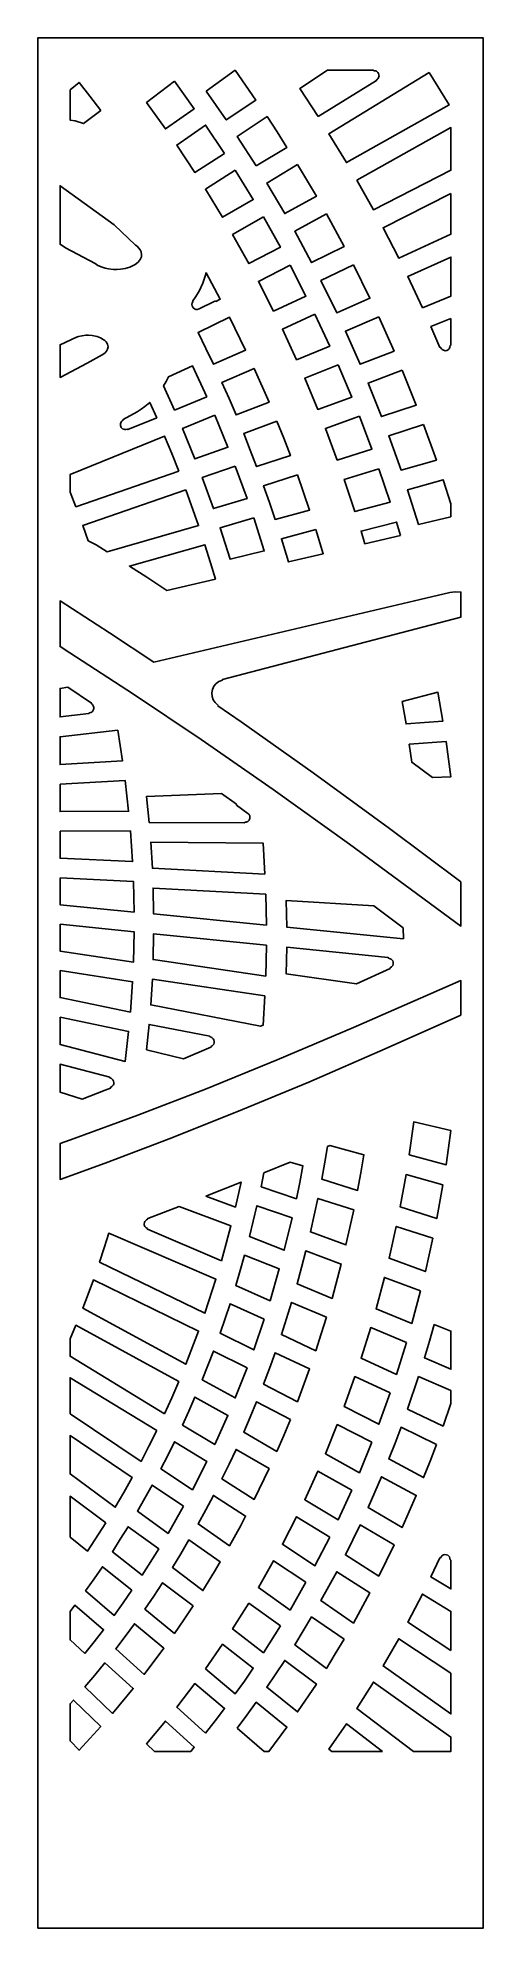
# Model space of a CAD drawing. Extents: x 0 to 400, y 0 to 1700.
import ezdxf

# ---------------------------------------------------------------- set-up
doc = ezdxf.new("R2010")
doc.units = 0
doc.layers.add('CUT', color=1, linetype='CONTINUOUS')
doc.layers.add('OUTLINE', color=7, linetype='CONTINUOUS')

msp = doc.modelspace()

# ---------------------------------------------------------------- linework, layer by layer
at = {"layer": 'CUT'}
for points in [[(151.34, 1651.95), (177.19, 1670.79), (195.9, 1644.03), (169.22, 1626.23)], [(251.82, 1629.16), (235.31, 1654.35), (260.16, 1671), (301.47, 1671), (301.63, 1670.59), (301.82, 1670.45), (303.36, 1670.21), (304.17, 1669.86), (304.9, 1669.37), (305.51, 1668.75), (305.98, 1668.02), (306.4, 1666.77), (306.47, 1665.91), (306.36, 1665.03), (306.08, 1664.2), (305.65, 1663.44), (305.07, 1662.79), (304.23, 1662.1), (304.14, 1661.88), (304.22, 1661.46)], [(351.39, 1668.88), (369.43, 1639.64), (277.25, 1587.83), (261.53, 1613.77)], [(56.52, 1634.73), (41.02, 1622.83), (33.42, 1625.39), (29, 1625.95), (29, 1653.14), (36.98, 1659.88), (46.82, 1647.39)], [(122.73, 1660.91), (140.56, 1636.21), (114.63, 1618.08), (97.62, 1641.78)], [(167.72, 1596), (140.93, 1578.95), (124.7, 1603.46), (150.71, 1621.57)], [(196.2, 1584.72), (179.18, 1611.32), (205.93, 1629.09), (214.92, 1615.32), (223.75, 1601.41)], [(286.48, 1572), (371, 1619.26), (371, 1580.86), (301.38, 1545.37)], [(233.28, 1585.98), (250.16, 1557.45), (221.78, 1541.92), (205.66, 1569.33)], [(92.74, 1507.58), (93.2, 1504.93), (92.99, 1503.16), (91.94, 1500.58), (90.01, 1498.18), (87.3, 1496.06), (85.11, 1494.83), (82.65, 1493.79), (78.55, 1492.6), (74.11, 1491.9), (71.05, 1491.72), (67.96, 1491.77), (63.4, 1492.27), (60.48, 1492.89), (57.72, 1493.71), (53.97, 1495.31), (51.34, 1496.93), (24.78, 1511.23), (20, 1514.38), (20, 1566.91), (68.54, 1531.92), (87.77, 1513.63), (89.19, 1512.53), (90.75, 1510.97), (91.94, 1509.31)], [(177.39, 1580.86), (193.54, 1554.47), (165.92, 1538.56), (150.52, 1563.85)], [(371, 1560.01), (371, 1523.37), (324.14, 1501.84), (310.1, 1529.13)], [(202.69, 1538.87), (217.94, 1511.71), (189.53, 1496.97), (174.99, 1523)], [(259.15, 1541.56), (275.04, 1512.21), (245.88, 1497.89), (230.7, 1526.07)], [(345.49, 1457.31), (332.33, 1485.22), (371, 1502.88), (371, 1467.79)], [(139.23, 1462.61), (139.32, 1463.05), (139.08, 1463.42), (141.4, 1466.6), (144.85, 1472.29), (148.25, 1479.5), (150.38, 1485.61), (151.14, 1488.69), (163.87, 1464.99), (159.8, 1462.96), (159.45, 1463.26), (158.99, 1463.23), (144.8, 1456.15), (143.98, 1455.83), (143.13, 1455.69), (141.83, 1455.8), (140.63, 1456.27), (139.61, 1457.08), (139.09, 1457.76), (138.57, 1458.96), (138.43, 1460.26), (138.68, 1461.52)], [(226.55, 1495.68), (240.85, 1467.79), (211.7, 1454.28), (198.07, 1480.98)], [(283.48, 1495.89), (298.33, 1465.78), (268.44, 1452.72), (254.25, 1481.62)], [(150.89, 1420.74), (143.89, 1434.9), (172.14, 1448.91), (186.66, 1419.18), (157.71, 1406.47)], [(248.9, 1451.35), (262.22, 1422.8), (232.37, 1410.54), (219.68, 1437.89)], [(306.19, 1449.07), (319.97, 1418.26), (289.39, 1406.5), (276.23, 1436.06)], [(371, 1447.63), (371, 1423.64), (370.59, 1423.48), (370.45, 1423.29), (370.21, 1421.77), (369.89, 1420.97), (369.42, 1420.26), (368.81, 1419.65), (368.09, 1419.17), (367.3, 1418.83), (366.03, 1418.64), (365.18, 1418.72), (364.36, 1418.96), (363.24, 1419.61), (362.63, 1420.2), (361.81, 1421.51), (361.39, 1421.67), (361.17, 1421.62), (353.13, 1440.34)], [(62.44, 1424.59), (62.89, 1423.28), (63.04, 1421.95), (62.7, 1419.98), (61.7, 1418.1), (60.06, 1416.39), (57.87, 1414.91), (44.22, 1407.44), (20, 1394.55), (20, 1424.04), (34.73, 1430.7), (36.63, 1431.39), (39.77, 1432.13), (43.12, 1432.5), (45.41, 1432.53), (48.85, 1432.25), (53.2, 1431.29), (56.13, 1430.17), (58.66, 1428.75), (60.06, 1427.66), (61.22, 1426.48)], [(151.7, 1377.1), (122.77, 1365.23), (112.92, 1386.91), (115.33, 1391.01), (117.27, 1395.12), (138.81, 1405.15)], [(171.74, 1375.52), (165.29, 1390.03), (194.3, 1402.69), (207.66, 1372.23), (178.01, 1360.91)], [(269.68, 1405.98), (281.98, 1376.82), (251.49, 1365.86), (239.78, 1393.79)], [(327.23, 1401.18), (339.89, 1369.74), (308.68, 1359.31), (296.59, 1389.48)], [(75.68, 1355.49), (76.54, 1356.12), (76.63, 1356.33), (76.57, 1356.76), (89.08, 1363.66), (92.86, 1366.07), (96.1, 1368.41), (100.54, 1372.1), (106.74, 1358.29), (80.87, 1347.68), (80.76, 1347.87), (80.35, 1348.06), (78.93, 1347.74), (78.08, 1347.74), (77.23, 1347.91), (76.07, 1348.46), (75.41, 1349), (74.86, 1349.67), (74.45, 1350.41), (74.2, 1351.23), (74.11, 1352.09), (74.19, 1352.94), (74.43, 1353.76), (74.82, 1354.52)], [(158.93, 1360.5), (170.73, 1331.81), (141.14, 1321.34), (129.94, 1348.69)], [(214.66, 1355.35), (220.84, 1339.85), (226.82, 1324.24), (196.51, 1314.35), (190.82, 1329.27), (184.94, 1344.09)], [(288.84, 1359.66), (300.07, 1329.94), (268.99, 1320.32), (258.29, 1348.77)], [(346.53, 1352.33), (358.03, 1320.32), (326.24, 1311.26), (315.25, 1341.96)], [(126.61, 1310.36), (34.14, 1278.23), (29, 1291.36), (29, 1307.22), (113.87, 1341.77), (120.35, 1326.12)], [(177.31, 1314.86), (187.97, 1285.61), (157.78, 1276.57), (147.66, 1304.45)], [(306.3, 1312.48), (316.45, 1282.26), (284.83, 1274.01), (275.17, 1302.93)], [(133.02, 1293.46), (144.38, 1261.39), (62.21, 1237.79), (52.45, 1244.07), (45.3, 1247.74), (40.38, 1261.54)], [(233.14, 1307.02), (238.71, 1291.22), (244.06, 1275.33), (213.17, 1266.9), (208.07, 1282.09), (202.79, 1297.2)], [(371, 1269.3), (342.03, 1262.44), (332.18, 1293.62), (364.03, 1302.61), (371, 1280.94)], [(193.88, 1268.34), (203.38, 1238.6), (172.64, 1231.03), (163.63, 1259.37)], [(325.69, 1252.44), (293.8, 1244.94), (290.37, 1256.36), (322.03, 1264.53)], [(97.75, 1214.93), (82.28, 1224.89), (150.05, 1244.16), (155.14, 1227.88), (159.5, 1213.19), (115.82, 1202.87)], [(249.7, 1257.81), (256.31, 1236.06), (225.05, 1228.67), (218.76, 1249.46)], [(315.86, 988.85), (380, 940.85), (380, 901.21), (279.93, 974.8), (211.24, 1023.97), (146.69, 1068.87), (85.97, 1109.81), (28.81, 1147.05), (20, 1152.58), (20, 1193.6), (64.46, 1165.01), (104.13, 1138.55), (343.42, 1194.97), (370.17, 1201.08), (374.94, 1201.71), (380, 1201.61), (380, 1179.05), (339.71, 1168.39), (165.91, 1123), (165.88, 1122.6), (165.75, 1122.41), (162.59, 1121.09), (160.07, 1119.23), (158.09, 1116.79), (156.79, 1113.94), (156.24, 1110.85), (156.5, 1107.73), (157.52, 1104.77), (159.26, 1102.16), (161.77, 1099.86), (161.83, 1099.64), (161.72, 1099.25), (182.65, 1084.82), (247.22, 1038.95)], [(26.82, 1116.04), (48.18, 1101.74), (48.09, 1101.32), (48.16, 1101.11), (48.97, 1100.39), (49.51, 1099.74), (50.07, 1098.57), (50.23, 1097.74), (50.24, 1096.88), (50.08, 1096.04), (49.76, 1095.24), (49.01, 1094.2), (48.35, 1093.65), (47.61, 1093.24), (46.12, 1092.82), (45.85, 1092.46), (45.84, 1092.24), (20, 1089.28), (20, 1114.9)], [(327.3, 1103.15), (359.42, 1111.53), (363.89, 1085.6), (330.71, 1083.06)], [(71.71, 1077.24), (76.04, 1049.8), (20, 1046.41), (20, 1071.44)], [(333.55, 1064.72), (366.75, 1067.18), (369, 1051.34), (371, 1035.47), (354.41, 1034.94), (335.82, 1048.56)], [(20, 1028.71), (78.44, 1032.08), (81.55, 1004.52), (20, 1004.1)], [(164.87, 1020.46), (178.45, 1010.81), (178.34, 1010.37), (178.58, 1009.98), (188.75, 1002.53), (189.39, 1001.96), (189.91, 1001.28), (190.28, 1000.53), (190.5, 999.7), (190.56, 998.86), (190.45, 998.01), (190.19, 997.2), (189.77, 996.46), (189.22, 995.82), (188.55, 995.28), (187.79, 994.9), (186.99, 994.66), (185.98, 994.52), (185.79, 994.39), (185.63, 993.99), (99.99, 994.42), (97.64, 1017.78)], [(20, 986.49), (83.16, 986.75), (85.03, 959.15), (20, 962.17)], [(204.03, 947.94), (102.84, 953.23), (101.43, 976.6), (202.32, 975.84)], [(20, 944.61), (85.83, 941.39), (86.45, 913.83), (20, 920.43)], [(205.34, 902.02), (104.03, 912.08), (103.56, 935.42), (204.77, 929.87)], [(301.9, 919.54), (328.27, 899.57), (328.39, 889.8), (223.53, 900.22), (223.08, 924.22)], [(20, 902.89), (86.45, 896.12), (85.83, 868.68), (20, 878.71)], [(204.77, 856.27), (103.56, 871.09), (104.03, 894.33), (205.34, 884.01)], [(316.47, 863.06), (286.17, 849.3), (223.08, 858.23), (223.53, 882.15), (314.78, 872.86), (314.9, 872.43), (315.08, 872.27), (316.55, 871.88), (317.3, 871.49), (317.96, 870.95), (318.74, 869.93), (319.17, 868.74), (319.27, 867.9), (319.2, 867.05), (318.79, 865.84), (318.35, 865.12), (317.75, 864.5), (316.55, 863.69), (316.41, 863.26)], [(20, 861.15), (85.03, 851.08), (83.16, 823.86), (20, 836.82)], [(380, 821.22), (312.09, 790.73), (243.38, 760.95), (178.74, 734.01), (117.86, 709.73), (60.46, 687.92), (20, 673.37), (20, 705.61), (32.77, 710.06), (89.89, 731.11), (150.56, 754.65), (215.05, 780.84), (283.67, 809.89), (380, 852.24)], [(204.03, 838.35), (202.42, 812.22), (200.13, 811.22), (101.43, 830.33), (102.84, 853.42)], [(20, 819.21), (81.55, 806.41), (78.44, 779.48), (20, 794.61)], [(154.61, 802.09), (154.69, 801.65), (154.85, 801.48), (156.2, 800.98), (156.92, 800.5), (157.53, 799.89), (158.2, 798.79), (158.51, 797.54), (158.46, 796.25), (158.03, 795.03), (157.27, 793.99), (156.6, 793.44), (155.63, 792.89), (155.47, 792.46), (155.52, 792.24), (130.85, 781.91), (97.64, 789.92), (99.99, 812.8)], [(65.12, 755.61), (65.17, 755.39), (60.57, 753.55), (39.87, 745.65), (20, 751.87), (20, 776.9), (64.59, 765.24), (64.64, 764.8), (64.79, 764.62), (66.14, 764.03), (66.81, 763.52), (67.39, 762.89), (67.99, 761.78), (68.25, 760.53), (68.15, 759.28), (67.88, 758.47), (67.46, 757.73), (66.59, 756.81), (65.28, 756.03)], [(369, 701.77), (366.75, 686.38), (333.55, 695.52), (337.65, 725.01), (371, 717.23)], [(290.14, 679.41), (287.22, 663.41), (254.95, 673.66), (257.72, 688.95), (260.05, 702.89), (262.21, 703.79), (292.84, 695.49)], [(200.58, 666.79), (203.1, 679.16), (226.59, 688.95), (238.06, 685.56), (235.25, 670.71), (232.24, 655.94)], [(150.91, 658.31), (182.5, 670.91), (177.5, 648.47)], [(363.89, 668.53), (358.38, 638.1), (325.46, 648.64), (330.71, 677.75)], [(164.9, 600.15), (98.47, 628.53), (98.52, 628.74), (98.37, 629.17), (97.39, 629.74), (96.72, 630.31), (96.18, 630.99), (95.79, 631.76), (95.55, 632.59), (95.48, 633.46), (95.7, 634.74), (96.05, 635.54), (96.85, 636.56), (97.54, 637.09), (98.53, 637.61), (98.71, 638.03), (98.67, 638.26), (126.81, 648.94), (173.38, 631.57), (169.26, 615.8)], [(228.46, 638.76), (221.39, 609.66), (190.14, 621.95), (196.84, 649.68)], [(283.77, 645.96), (280.39, 630.14), (276.78, 614.41), (244.88, 626.14), (248.3, 641.17), (251.52, 656.29)], [(354.82, 620.51), (348.11, 590.55), (315.55, 602.45), (321.94, 631.12)], [(59.67, 611.93), (63.74, 625.02), (159.99, 583.64), (150.05, 552.99), (55.41, 598.95)], [(181.83, 591.54), (185.68, 605.17), (216.89, 592.81), (208.59, 564.31), (177.81, 578.01)], [(236.86, 594.24), (240.72, 609.08), (272.59, 597.27), (264.26, 566.33), (232.8, 579.5)], [(45.23, 570.3), (49.9, 583.04), (144.38, 536.9), (133.02, 507.11), (40.38, 557.68)], [(343.86, 573.25), (335.99, 543.82), (303.84, 557.07), (311.34, 585.23)], [(203.38, 547.83), (193.88, 519.99), (163.63, 535.05), (172.64, 561.58)], [(259.34, 549.55), (254.63, 534.36), (249.7, 519.29), (218.76, 533.87), (223.44, 548.28), (227.92, 562.79)], [(113.87, 462.66), (29, 514.28), (29, 530.14), (34.14, 542.24), (126.61, 491.51), (120.35, 477)], [(331.06, 526.85), (322.03, 498.02), (290.37, 512.57), (298.96, 540.16)], [(356, 542.77), (371, 536.9), (371, 502.61), (347.31, 512.92), (351.75, 527.8)], [(152.8, 506.05), (157.78, 519.03), (187.97, 503.91), (177.31, 476.81), (147.66, 493.18)], [(240.52, 493.02), (233.14, 473.41), (202.79, 489.35), (208.07, 503.39), (213.17, 517.55), (244.06, 502.91)], [(106.74, 447.58), (99.82, 433.58), (92.69, 419.75), (29, 462.62), (29, 495.08)], [(316.45, 481.41), (306.3, 453.24), (275.17, 469.05), (284.83, 496.02)], [(371, 471.76), (364.03, 451.5), (332.18, 466.89), (342.03, 496.09), (371, 483.4)], [(135.62, 465), (141.14, 477.6), (170.73, 461.18), (158.93, 434.87), (129.94, 452.51)], [(226.82, 457.47), (220.84, 443.07), (214.66, 428.8), (184.94, 446.04), (190.82, 459.68), (196.51, 473.46)], [(77.3, 391.78), (69.54, 378.5), (29, 408.55), (29, 443), (84.87, 405.23)], [(300.07, 437.03), (288.84, 409.57), (258.29, 426.61), (268.99, 452.9)], [(358.03, 434.99), (352.37, 420.08), (346.53, 405.3), (315.25, 421.95), (320.84, 436.14), (326.24, 450.45)], [(116.73, 425.2), (122.77, 437.41), (151.7, 419.72), (138.81, 394.26), (110.53, 413.12)], [(171.74, 417.27), (178.01, 430.62), (207.66, 413.33), (194.3, 385.56), (165.29, 404.06)], [(281.98, 393.79), (269.68, 367.1), (239.78, 385.31), (251.49, 410.88)], [(130.95, 379.63), (124.06, 367.29), (117, 355.09), (89.5, 375.1), (96.2, 386.75), (102.74, 398.53)], [(302.72, 392), (308.68, 405.93), (339.89, 389.22), (327.23, 360.33), (296.59, 378.2)], [(61.06, 364.59), (44.53, 339.02), (29, 351.65), (29, 388.45)], [(181.9, 361.6), (172.14, 343.8), (143.89, 363.49), (150.89, 376.24), (157.71, 389.14), (186.66, 370.6)], [(74.09, 349.72), (81.11, 361.05), (108.54, 341.01), (93.59, 317.42), (66.92, 338.54)], [(262.22, 351.79), (248.9, 325.91), (219.68, 345.26), (232.37, 370.05)], [(282.9, 349.1), (289.39, 362.62), (319.97, 344.7), (306.19, 316.67), (276.23, 335.71)], [(158.74, 320.71), (148.24, 303.6), (120.82, 324.42), (128.34, 336.68), (135.7, 349.11), (163.87, 329.38)], [(84.55, 303.92), (76.67, 292.55), (68.64, 281.35), (42.84, 303.5), (50.46, 314.2), (57.95, 325.06)], [(240.85, 311.09), (226.55, 286.09), (198.07, 306.51), (211.7, 330.47)], [(371, 330.99), (371, 305.08), (353.13, 315.96), (361.22, 333.18), (361.44, 333.12), (361.87, 333.26), (362.45, 334.2), (363.02, 334.83), (363.7, 335.34), (364.45, 335.71), (365.69, 335.98), (366.96, 335.88), (368.15, 335.44), (368.84, 334.95), (369.69, 334), (370.22, 332.84), (370.45, 331.34), (370.59, 331.15)], [(139.39, 289.76), (131.13, 277.31), (122.7, 265.04), (96.15, 286.94), (104.17, 298.69), (112.03, 310.61)], [(261.43, 307.52), (268.44, 320.61), (298.33, 301.54), (283.48, 274.42), (254.25, 294.57)], [(42.23, 246.93), (29, 259.23), (29, 284.92), (33.33, 290.61), (59.05, 268.45), (50.71, 257.61)], [(217.94, 271.78), (202.69, 247.69), (174.99, 269.14), (189.53, 292.24)], [(371, 249.82), (332.33, 275.26), (345.49, 300.52), (371, 284.91)], [(78.44, 262.34), (86.8, 273.72), (113.28, 251.81), (95.58, 228.22), (69.95, 251.12)], [(275.04, 259.8), (267.18, 246.64), (259.15, 233.65), (230.7, 254.85), (238.37, 267.34), (245.88, 279.98)], [(150.52, 233.21), (165.92, 255.4), (193.54, 233.93), (185.53, 222.29), (177.39, 210.79)], [(371, 229.33), (371, 192.69), (310.1, 235.82), (324.14, 260.29)], [(51.25, 227.69), (60.06, 238.53), (85.62, 215.61), (66.98, 193.19), (42.31, 217.03)], [(213.79, 228.64), (221.78, 240.8), (250.16, 219.57), (233.28, 194.42), (205.66, 216.63)], [(337.38, 159), (286.48, 197.7), (301.38, 221.34), (371, 171.84), (371, 159)], [(46.82, 170.53), (36.98, 160.02), (29, 168.36), (29, 201.81), (31.92, 205.08), (56.52, 181.23)], [(150.71, 175.45), (124.7, 198.79), (140.93, 220.04), (167.72, 197.6), (159.28, 186.45)], [(179.18, 179.98), (187.76, 191.48), (196.2, 203.14), (223.75, 180.91), (207.59, 159), (203.42, 159)], [(104.81, 159), (97.62, 165.92), (114.63, 186.2), (140.56, 162.85), (137.38, 159)], [(309.66, 159), (263.93, 159), (261.53, 160.96), (277.25, 183.73)]]:
    msp.add_lwpolyline(points, close=True, dxfattribs=at)
at = {"layer": 'OUTLINE'}
msp.add_lwpolyline([(0, 0), (400, 0), (400, 1700), (0, 1700)], close=True, dxfattribs=at)

doc.saveas('drawing.dxf')
